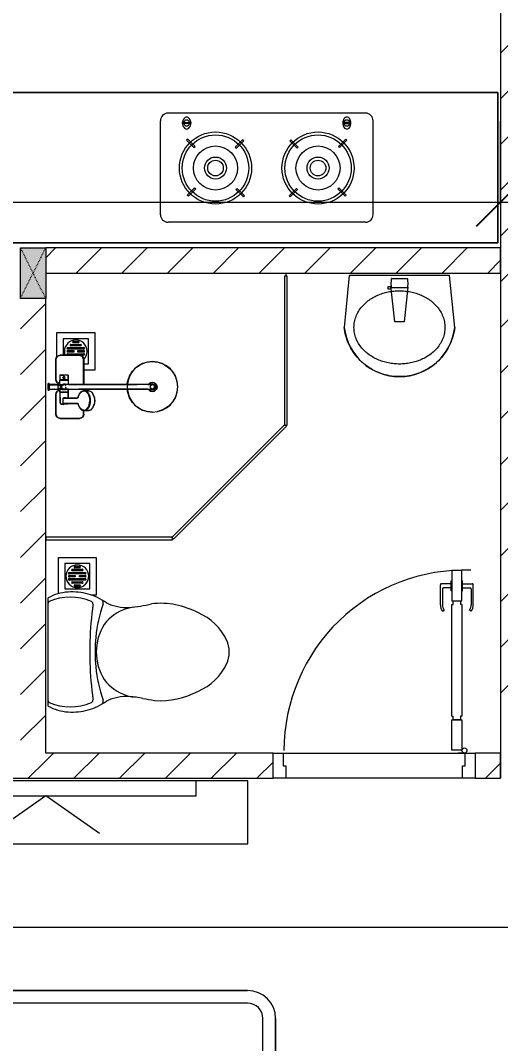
# Model space of a CAD drawing. Header units: millimetres. Extents: x 1591 to 239243, y -15958 to 82755.
# Drawn here: x 141951 to 143851, y 19287 to 23337 of the extents above; entities that cross this region are included whole.
import ezdxf

# ---------------------------------------------------------------- set-up
doc = ezdxf.new("R2010")
doc.units = ezdxf.units.MM
doc.linetypes.add('Dash_2_', pattern=[6, 3, -3])
for name, color, linetype, lineweight in [('0-1', 250, 'Continuous', 5), ('A-ANNO-DIMS', 211, 'Continuous', 9), ('A-ANNO-DIMS-160', 211, 'Continuous', 9), ('A-DETL-GENF-1', 9, 'Continuous', 9), ('A-DOOR-1', 254, 'Continuous', 9), ('A-DOOR-2', 9, 'Continuous', 9), ('A-FLOR-2', 9, 'Continuous', 9), ('A-GLAZ-CURT-1', 254, 'Continuous', 9), ('A-GLAZ-CURT-2', 9, 'Continuous', 9), ('A-WALL-1', 253, 'Continuous', 18), ('A-WALL-2', 9, 'Continuous', 9), ('A-WALL-3', 113, 'Continuous', 18), ('A-WALL-PATT-1', 10, 'Continuous', 9), ('A-WALL-PATT-2', 111, 'Continuous', 9), ('I-FURN', 30, 'Continuous', 9), ('I-FURN-1', 254, 'Continuous', 9), ('M-EQPM-1', 254, 'Continuous', 9), ('P-SANR-FIXT', 6, 'Continuous', 9), ('P-SANR-FIXT-1', 254, 'Continuous', 9), ('S-COLS', 52, 'Continuous', 9), ('S-COLS-4', 254, 'Continuous', 9), ('S-COLS-5', 253, 'Continuous', 18), ('S-COLS-HDLN-1', 9, 'Dash_2_', 9)]:
    doc.layers.add(name, color=color, linetype=linetype, lineweight=lineweight)
doc.styles.add('UTM Avo', font='UTM Avo.ttf', dxfattribs={"width": 0.9, "height": 400})
doc.dimstyles.new('1_Dim_chi_tiet_2_5', dxfattribs={"dimscale": 304.8, "dimtxt": 399.720379, "dimasz": 0.629921, "dimexe": 0.524934, "dimexo": 0.0625, "dimgap": 0.052493, "dimtad": 1, "dimdec": 0, "dimrnd": 5, "dimzin": 0, "dimdsep": 46, "dimtxsty": 'UTM Avo', "dimblk1": 'OBLIQUE', "dimblk2": 'OBLIQUE', "dimsah": 1, "dimcen": 0.09, "dimdle": 0.524934, "dimazin": 0, "dimtfac": 1, "dimtdec": 4, "dimtix": 1, "dimtmove": 0, "dimatfit": 3, "dimfxl": 1.049869, "dimfxlon": 1, "dimtvp": 1, "dimtolj": 1, "dimtzin": 0, "dimarcsym": 2})
doc.dimstyles.new('1_Dim_chi_tiet_2_5_1', dxfattribs={"dimscale": 304.8, "dimtxt": 399.720379, "dimasz": 0.629921, "dimexe": 0.524934, "dimexo": 0.0625, "dimgap": 0.052493, "dimtad": 1, "dimdec": 0, "dimrnd": 5, "dimzin": 0, "dimdsep": 46, "dimtxsty": 'UTM Avo', "dimblk1": 'OBLIQUE', "dimblk2": 'OBLIQUE', "dimsah": 1, "dimcen": 0.09, "dimdle": 0.524934, "dimazin": 0, "dimtfac": 1, "dimtdec": 4, "dimtix": 1, "dimtmove": 0, "dimatfit": 3, "dimfxl": 1.049869, "dimfxlon": 1, "dimtvp": 1, "dimtolj": 1, "dimtzin": 0, "dimarcsym": 2})
pattern_1 = [(45, (0, 0), (-90.50967, 90.50967), [])]
pattern_2 = [(45, (101998.83, 0), (-90.50967, 90.50967), [])]

# ---------------------------------------------------------------- blocks, each defined once
blk = doc.blocks.new('DOOR_CW_01 CANH MO-PANEL KINH - DIG_02-800x2200-CỬA NHÔM KÍNH-401063-TKCS_MB TẦNG 5')
at = {"layer": 'A-DETL-GENF-1'}
for p, q in [((-347, -182), (-347, -62)), ((-347, -62), (-307, -62)), ((-307, -62), (-307, -182)), ((-307, -182), (-347, -182)), ((-347, -196), (-341, -196)), ((-347, -638), (-347, -196)), ((-341, -196), (-341, -182)), ((-341, -182), (-313, -182)), ((-313, -182), (-313, -196)), ((-307, -196), (-313, -196)), ((-307, -196), (-307, -638)), ((-392, -637), (-392, -716.5)), ((-384, -699.5), (-384, -637)), ((-383.9, -611.2), (-377.3, -615.8)), ((-347, -638), (-341, -638)), ((-341, -652), (-341, -638)), ((-307, -638), (-313, -638)), ((-313, -638), (-313, -652)), ((-270.1, -611.2), (-276.7, -615.8)), ((-270, -699.5), (-270, -637)), ((-262, -637), (-262, -716.5)), ((-307, -652), (-347, -652)), ((-347, -652), (-347, -772)), ((-313, -652), (-341, -652)), ((-307, -772), (-307, -652)), ((-349, -720.5), (-388, -720.5)), ((-349, -703.5), (-380, -703.5)), ((-349, -692.2), (-349, -731.8)), ((-347, -692.2), (-349, -692.2)), ((-347, -692.2), (-347, -731.8)), ((-307, -692.2), (-307, -731.8)), ((-307, -692.2), (-305, -692.2)), ((-305, -692.2), (-305, -731.8)), ((-305, -703.5), (-274, -703.5)), ((-305, -720.5), (-266, -720.5)), ((-349, -731.8), (-347, -731.8)), ((-305, -731.8), (-307, -731.8)), ((-347, -772), (-307, -772))]:
    blk.add_line(p, q, dxfattribs=at)
blk.add_circle((-357, -60), 10, dxfattribs=at)
for centre, radius, start, end in [((-357, -60), 714, 268, 0), ((-347, -637), 45, 145, 180), ((-347, -637), 37, 145, 180), ((-307, -637), 37, 0, 35), ((-307, -637), 45, 360, 35), ((-388, -716.5), 4, 180, 270), ((-380, -699.5), 4, 180, 270), ((-274, -699.5), 4, 270, 0), ((-266, -716.5), 4, 270, 0)]:
    blk.add_arc(centre, radius, start, end, dxfattribs=at)
at = {"layer": 'A-DOOR-2'}
for p, q in [((-400, -50), (-400, 50)), ((-400, 50), (-350, 50)), ((-350, 50), (-350, 0)), ((350, 0), (350, 50)), ((350, 50), (400, 50)), ((400, 50), (400, -50)), ((-360, 0), (-360, -50)), ((-350, 0), (-360, 0)), ((360, 0), (350, 0)), ((360, -50), (360, 0)), ((-360, -50), (-400, -50)), ((-357, -50), (-332, -50)), ((400, -50), (360, -50))]:
    blk.add_line(p, q, dxfattribs=at)
blk = doc.blocks.new('TOILET - TOILET-400871-TKCS_MB TẦNG 5')
at = {"layer": 'P-SANR-FIXT-1'}
for p, q in [((-171.7, 330.3), (-178.6, 355.5)), ((171.7, 330.3), (178.6, 355.5)), ((214.2, 19), (-214.2, 19)), ((194, 19.9), (-194, 19.9))]:
    blk.add_line(p, q, dxfattribs=at)
for centre, radius, start, end in [((0, 624.4), 111.7, 64.7718, 115.2282), ((45.1, 528.6), 217.6, 115.2282, 156.7784), ((-45.1, 528.6), 217.6, 23.2216, 64.7718), ((137.1, 461.2), 329.8, 152.3122, 185.6513), ((-137.1, 461.2), 329.8, 356.3165, 27.6878), ((-719.2, 297.5), 544.3, 4.5441, 13.9464), ((-1948.3, 805.1), 2171.2, 349.1051, 350.319), ((719.2, 297.5), 544.3, 169.7121, 175.4559), ((-343.5, 327.4), 167.3, 332.62, 4.5441), ((-0.4, 384), 179.5, 197.4036, 232.5964), ((0.4, 384), 179.5, 307.4036, 342.5964), ((343.5, 327.4), 167.3, 175.4559, 207.38), ((-4, 115.7), 233.6, 144.7853, 164.7039), ((4, 115.7), 233.6, 15.2961, 35.2147), ((-195, 224.1), 13.8, 71.0073, 129.3276), ((0.6, 792.1), 586.9, 251.0073, 264.1678), ((0, 416), 206.1, 237.9268, 270), ((0, 786.7), 581.5, 264.1678, 275.8322), ((0, 416), 206.1, 270, 302.0732), ((-0.6, 792.1), 586.9, 275.8322, 288.9927), ((195, 224.1), 13.8, 50.6724, 108.9927), ((1.9, 114.1), 239.7, 164.7039, 183.5487), ((-9.8, 107.2), 207.3, 156.2862, 203.7138), ((-189.1, 185.5), 11.7, 82.4212, 154.5895), ((178.9, 2951.3), 2778.4, 262.4212, 262.7649), ((-14.3, 1400.4), 1215.6, 262.593, 269.6026), ((0, 3462.8), 3278, 269.6026, 270.3974), ((14.3, 1400.4), 1215.6, 270.3974, 277.407), ((-178.9, 2951.3), 2778.4, 277.2351, 277.5788), ((189.1, 185.5), 11.7, 25.4105, 97.5788), ((9.8, 107.2), 207.3, 336.2862, 23.7138), ((-1.9, 114.1), 239.7, 356.4513, 15.2961), ((-46.1, 111.1), 191.6, 183.5487, 208.7191), ((46.1, 111.1), 191.6, 331.2809, 356.4513), ((-193.7, 26.4), 6.48, 203.7138, 267.6832), ((193.7, 26.4), 6.48, 272.3168, 336.2862)]:
    blk.add_arc(centre, radius, start, end, dxfattribs=at)
blk = doc.blocks.new('bonruatreo - Chậu rửa-V43-TKCS_MB TẦNG 5')
at = {"layer": 'P-SANR-FIXT-1'}
for p, q in [((198.4, 0), (-198.4, 0)), ((165, 0), (-165, 0)), ((218.6, -205), (198.4, 0)), ((-198.4, 0), (-218.6, -205)), ((-33, -37.3), (-31.4, -12.2)), ((-30.2, -11), (30.2, -11)), ((31.4, -12.2), (33, -37.3)), ((-44.7, -42.8), (-35.6, -42.8)), ((-44.7, -54.2), (-44.7, -42.8)), ((-35.6, -54.2), (-44.7, -54.2)), ((-35.6, -42.8), (-35.6, -44.2)), ((-35.6, -44.2), (-33.1, -44.2)), ((-35.6, -44.2), (-35.6, -52.9)), ((-35.6, -52.9), (-35.6, -54.2)), ((-32.2, -52.9), (-35.6, -52.9)), ((-32.2, -52.9), (-33.1, -44.2)), ((32.7, -48.5), (-32.7, -48.5)), ((-18.5, -182.5), (-32.2, -52.9)), ((33, -45.4), (18.5, -182.5)), ((18.5, -182.5), (-18.5, -182.5))]:
    blk.add_line(p, q, dxfattribs=at)
at = {"layer": 'P-SANR-FIXT-1', "flags": 128}
blk.add_lwpolyline([(218.6, -205), (217.4, -213.7), (215.9, -222.4), (214, -231), (211.8, -239.5), (209.3, -247.9), (206.4, -256.2), (203.2, -264.4), (199.6, -272.5), (195.8, -280.4), (191.6, -288.1), (187.1, -295.7), (182.3, -303.1), (177.3, -310.3), (171.9, -317.3), (166.3, -324.1), (160.4, -330.6), (154.2, -336.9), (147.8, -342.9), (141.2, -348.7), (134.3, -354.2), (127.3, -359.4), (120, -364.4), (112.5, -369), (104.9, -373.4), (97.1, -377.4), (89.1, -381.2), (81, -384.6), (72.7, -387.6), (64.4, -390.4), (55.9, -392.8), (47.3, -394.8), (38.7, -396.6), (30, -397.9), (21.3, -399), (12.5, -399.6), (3.7, -400), (-5.1, -399.9), (-13.9, -399.6), (-22.6, -398.8), (-31.4, -397.8), (-40.1, -396.3), (-48.7, -394.5), (-57.2, -392.4), (-65.7, -390), (-74, -387.2), (-82.2, -384.1), (-90.3, -380.6), (-98.3, -376.8), (-106.1, -372.7), (-113.7, -368.3), (-121.1, -363.6), (-128.4, -358.7), (-135.4, -353.4), (-142.2, -347.8), (-148.8, -342), (-155.2, -335.9), (-161.3, -329.6), (-167.2, -323), (-172.8, -316.2), (-178.1, -309.2), (-183.1, -302), (-187.8, -294.6), (-192.2, -287), (-196.4, -279.2), (-200.2, -271.3), (-203.7, -263.2), (-206.8, -255), (-209.7, -246.6), (-212.2, -238.2), (-214.3, -229.7), (-216.1, -221.1), (-217.6, -212.4), (-218.6, -205)], dxfattribs=at)
at = {"layer": 'P-SANR-FIXT-1'}
for centre, radius, start, end in [((5.5, -41.4), 38.7, 173.966, 184.1457), ((-30.1, -12.3), 1.3, 91.2278, 176.4003), ((30.1, -12.3), 1.3, 3.5997, 88.7722), ((-5.5, -41.4), 38.7, 353.966, 6.034), ((0, -180), 220, 186.525, 353.475)]:
    blk.add_arc(centre, radius, start, end, dxfattribs=at)
for points in [[(-180, -205), (-180, -197.6), (-178.6, -182.7), (-172.4, -161.2), (-162.5, -141.1), (-149.4, -123), (-133.8, -107), (-116.1, -93.4), (-96.9, -82.1), (-76.5, -73.2), (-55.2, -66.5), (-33.3, -62.1), (-11.2, -59.9), (11.1, -59.9), (33.3, -62.1), (55.2, -66.5), (76.5, -73.2), (96.9, -82.1), (116.1, -93.4), (133.8, -107.1), (149.5, -123), (162.5, -141.2), (172.4, -161.2), (178.6, -182.7), (180, -197.6), (180, -205)], [(180, -205), (180, -212.4), (178.6, -227.3), (172.4, -248.8), (162.5, -268.8), (149.5, -287), (133.8, -302.9), (116.1, -316.6), (96.9, -327.9), (76.5, -336.8), (55.2, -343.5), (33.3, -347.9), (11.1, -350.1), (-11.2, -350.1), (-33.3, -347.9), (-55.2, -343.5), (-76.5, -336.8), (-96.9, -327.9), (-116.1, -316.6), (-133.8, -303), (-149.4, -287), (-162.5, -268.9), (-172.4, -248.8), (-178.6, -227.3), (-180, -212.4), (-180, -205)]]:
    blk.add_open_spline(points, degree=3, dxfattribs=at)
blk = doc.blocks.new('93925000_0001 - 93925000_top_dwg_93925000_T-348115-TKCS_MB TẦNG 5')
at = {"layer": 'P-SANR-FIXT'}
for p, q in [((-29.3, -30.4), (-108, -30.4)), ((29.3, -30.4), (108, -30.4)), ((-125, -47.4), (-125, -123.4)), ((-46.3, -78.4), (-46.3, -46.7)), ((-27.2, -47.1), (-26.1, -47.1)), ((-27.2, -77.9), (-26.1, -77.9)), ((-9, -412.5), (-9, -62.5)), ((9, -62.5), (9, -412.5)), ((21.5, -45.9), (60.6, -46.7)), ((43, -78.7), (21.5, -79.2)), ((43, -64.7), (43, -117.7)), ((65.8, -117.7), (65.8, -64.7)), ((125, -47.4), (125, -123.4)), ((42.7, -117.9), (42.7, -117.9)), ((43.2, -117.6), (43.2, -117.5)), ((65.6, -117.5), (65.6, -117.6)), ((66.1, -117.9), (66.1, -117.9)), ((-108, -140.4), (-9, -140.4)), ((9, -140.4), (16.1, -140.4)), ((15.4, -159.1), (15.8, -143.3)), ((108, -140.4), (92.7, -140.4)), ((93, -143.3), (93.4, -159.1))]:
    blk.add_line(p, q, dxfattribs=at)
at = {"layer": 'P-SANR-FIXT', "flags": 128}
for points in [[(-45.8, -46.1), (-27.2, -46.1), (-27.2, -78.9), (-45.8, -78.9)], [(-26.1, -46), (-26.1, -78.9), (-9, -79)], [(21.5, -47.4), (21.5, -79.1), (9, -79)]]:
    blk.add_lwpolyline(points, dxfattribs=at)
at = {"layer": 'P-SANR-FIXT'}
for centre, radius in [((-36.5, -62.5), 3.95), ((0, -412.5), 100)]:
    blk.add_circle(centre, radius, dxfattribs=at)
for centre, radius, start, end in [((-108, -47.4), 17, 90, 180), ((-29.3, -47.4), 17, 4.7626, 90), ((29.3, -47.4), 17, 90, 175.2374), ((108, -47.4), 17, 360, 90), ((-45.8, -46.6), 0.5, 90, 180), ((-45.8, -78.4), 0.5, 180, 270), ((0, -62.5), 12, 318.5904, 221.4096), ((0, -62.5), 9, 90, 180.0008), ((0, -62.5), 9, 360, 90), ((45.7, -61.8), 2.59, 155.1929, 175.7071), ((45.9, -61.8), 2.75, 130.8294, 155.1929), ((46.1, -62.1), 3.08, 110.5459, 130.8294), ((54.4, -334.8), 275.9, 88.2683, 91.7343), ((59.7, -57.1), 10.5, 38.6491, 85.492), ((-11.1, -67.1), 76.9, 1.7693, 4.1075), ((65.2, -72.4), 3.46, 323.2522, 79.3541), ((52.2, -161.1), 44.1, 113.3199, 117.0258), ((51.7, -159.9), 42.8, 109.7779, 113.2977), ((52.5, -162.2), 45.2, 106.1472, 109.7766), ((53.2, -164.5), 47.7, 103.9355, 106.1665), ((39.1, -108.2), 10.4, 284.3956, 285.5116), ((40.8, -114.2), 4.19, 285.5116, 289.9665), ((40.2, -112.5), 6, 289.9665, 292.7061), ((41.4, -115.3), 2.96, 292.7061, 296.5405), ((41.3, -115.1), 3.16, 296.9591, 300.8286), ((41.8, -115.8), 2.26, 300.8286, 305.287), ((42.1, -116.4), 1.64, 305.287, 309.9326), ((42.6, -116.9), 0.906, 309.9326, 315.24), ((66.5, -116.6), 1.39, 229.6335, 235.1234), ((66.3, -116.8), 1.08, 225.1702, 229.6335), ((67.3, -115.4), 2.79, 235.1234, 238.7439), ((67.2, -115.6), 2.6, 238.7439, 243.4573), ((67.8, -114.4), 3.89, 243.9189, 246.8313), ((68.1, -113.8), 4.52, 246.843, 250.4792), ((68.3, -113.2), 5.24, 250.478, 254.0406), ((68.5, -112.7), 5.75, 254.0357, 256.0561), ((55.4, -165.2), 48.4, 73.8659, 76.0481), ((56.2, -162.4), 45.5, 70.241, 73.86), ((57.4, -159.2), 42.1, 66.6693, 70.2637), ((56.5, -161.3), 44.3, 62.9815, 66.6728), ((-108, -123.4), 17, 180, 270), ((32.7, -159), 17.3, 181.3198, 222.2619), ((32.6, -143.6), 16.9, 172.414, 179.1297), ((33.7, -143.7), 17.9, 164.9525, 172.4168), ((35.2, -144.2), 19.5, 157.9614, 164.9563), ((37.1, -144.9), 21.6, 151.4775, 157.9654), ((39.3, -146.1), 24, 145.4892, 151.4815), ((41.5, -147.6), 26.8, 139.9517, 145.4927), ((43.6, -149.4), 29.5, 134.7867, 139.9744), ((46.2, -152), 33.2, 130.0223, 134.7808), ((47.7, -153.8), 35.5, 125.4414, 130.0144), ((49.9, -156.8), 39.2, 121.1773, 125.4365), ((50.6, -157.9), 40.5, 119.697, 121.1761), ((51, -158.7), 41.5, 117.0276, 119.7085), ((58, -158.4), 41.1, 60.2783, 62.9855), ((57.7, -158.9), 41.7, 58.8444, 60.2824), ((59.2, -156.4), 38.7, 54.5377, 58.8482), ((60.9, -154), 35.8, 50.0034, 54.5405), ((62.8, -151.7), 32.8, 45.1921, 50.0042), ((65, -149.6), 29.8, 40.0487, 45.1896), ((87.6, -128.4), 1.5, 180, 187.5386), ((87.6, -128.4), 1.5, 258.6057, 270), ((67.2, -147.7), 26.8, 34.5125, 40.0422), ((76, -159), 17.4, 317.3098, 358.6393), ((69.4, -146.2), 24.2, 28.5363, 34.4919), ((73.8, -143.9), 19.2, 21.6374, 28.9183), ((71.2, -145), 22.1, 15.4436, 21.6374), ((76.8, -143.4), 16.2, 7.1859, 15.4436), ((73.9, -143.8), 19.1, 1.2699, 7.1859), ((108, -123.4), 17, 270, 360), ((54.2, -123), 60.6, 259.1395, 270.1494), ((54.2, -119.5), 64.1, 270.1494, 280.3637), ((0, -412.5), 18, 120.2491, 59.7509), ((0, -412.5), 12.2, 137.7946, 42.2054), ((0, -412.5), 9, 180, 0)]:
    blk.add_arc(centre, radius, start, end, dxfattribs=at)
for points, degree in [([(-12.9, 0), (-12.9, -1.5), (-12.9, -3)], 2), ([(12.9, 0), (0, 0), (-12.8, 0)], 2), ([(12.8, 0), (12.9, 0), (12.9, 0)], 2), ([(12.9, 0), (12.9, -1.5), (12.9, -3)], 2), ([(-12.9, -3), (0, -3), (12.8, -3)], 2), ([(-12.8, -3), (-12.9, -3), (-12.9, -3)], 2), ([(-8.5, -3.8), (-8.5, -20.9), (-8.5, -38)], 2), ([(-8.5, -38), (0, -38), (8.5, -38)], 2), ([(-5, -38), (-5, -44.8), (-5, -51.6)], 2), ([(5, -38), (5, -44.8), (5, -51.6)], 2), ([(8.5, -3.8), (8.5, -20.9), (8.5, -38)], 2), ([(-5, -46), (-15.5, -46), (-26.1, -46)], 2), ([(5, -46), (13.3, -46), (21.5, -46)], 2), ([(43.2, -61.6), (43.1, -62.2), (43.3, -62.8), (43, -63.5), (43, -64.1), (43, -64.7)], 5), ([(46.1, -59), (45.8, -59), (45.6, -59), (45.4, -59.1), (45.2, -59.1), (45, -59.2)], 5), ([(65.6, -61.6), (65.6, -60.8), (65.5, -60), (64.3, -59), (63.5, -59), (62.7, -59)], 5), ([(42.8, -182.5), (33, -180.6), (24.7, -176.4), (19.9, -170.7)], 3), ([(88.8, -170.8), (83.9, -176.5), (75.6, -180.7), (65.8, -182.5)], 3)]:
    blk.add_open_spline(points, degree=degree, dxfattribs=at)
for points, weights in [([(-9.3, -3), (-8.5, -3), (-8.5, -3.8)], [1, 0.707106775639, 1]), ([(9.3, -3), (8.5, -3), (8.5, -3.8)], [1, 0.707106765177, 1]), ([(21.5, -45.9), (21.5, -45.7), (21.5, -47.4)], [0.874147445041, 0.908470869121, 1]), ([(67.9, -74.4), (66.9, -75.7), (65.8, -76.4)], [1, 0.991614392871, 1]), ([(54.4, -167.3), (15.8, -167.3), (15.8, -143.6)], [1, 0.707106781187, 1]), ([(93, -143.6), (93, -167.3), (54.4, -167.3)], [1, 0.707106781187, 1])]:
    blk.add_rational_spline(points, weights, degree=2, dxfattribs=at)
blk.add_open_spline([(68, -50.6), (68.4, -51.1), (68.6, -51.7), (68.7, -53.5), (68.2, -54.7), (66.1, -57), (64.6, -58.1), (62.7, -59)], degree=3, knots=[0.3623591, 0.3623591, 0.3623591, 0.3623591, 0.4991435, 0.4991435, 0.7494159, 0.7494159, 0.9564651, 0.9564651, 0.9564651, 0.9564651], dxfattribs=at)
blk = doc.blocks.new('93925000_0001 - 93925000_top_dwg-348114-TKCS_MB TẦNG 5')
blk.add_blockref('93925000_0001 - 93925000_top_dwg_93925000_T-348115-TKCS_MB TẦNG 5', (0, 0))
blk = doc.blocks.new('93925000_0001 - 93925000_3D_low_dwg-348120-TKCS_MB TẦNG 5')
at = {"layer": 'P-SANR-FIXT'}
for p, q in [((-13, 0.4), (-12.1, 0.4)), ((-13, 0.4), (-11.6, 0.4)), ((-13, 0.4), (-12.1, 0.4)), ((-13, 0.4), (-11.6, 0.4)), ((-13, -2.4), (-13, 0.4)), ((-13, -2.4), (-13, 0.4)), ((-12.1, 0.4), (-9.1, 0.4)), ((-12.1, 0.4), (-9.1, 0.4)), ((-8, 0.4), (-11.6, 0.4)), ((-8, 0.4), (-11.6, 0.4)), ((-9.1, 0.4), (-5, 0.4)), ((-5, 0.4), (-8, 0.4)), ((-5, 0.4), (0, 0.4)), ((0, 0.4), (5.1, 0.4)), ((5.1, 0.4), (9, 0.4)), ((8.2, 0.4), (5.1, 0.4)), ((11.6, 0.4), (8.2, 0.4)), ((11.6, 0.4), (8.2, 0.4)), ((9, 0.4), (12, 0.4)), ((9, 0.4), (12, 0.4)), ((13, 0.4), (11.6, 0.4)), ((13, 0.4), (11.6, 0.4)), ((12, 0.4), (13, 0.4)), ((12, 0.4), (13, 0.4)), ((13, -2.4), (13, 0.4)), ((13, -2.4), (13, 0.4)), ((-125, -47), (-120, -35)), ((-120, -35), (-125, -47)), ((-120, -35), (-108, -30)), ((-108, -30), (-120, -35)), ((-108, -30), (-29.2, -30)), ((-29.2, -30), (-108, -30)), ((-29.2, -30), (-17.2, -35)), ((-17.2, -35), (-29.2, -30)), ((-17.2, -35), (-12.8, -45.6)), ((-12.8, -45.6), (-17.2, -35)), ((-12.1, -2.4), (-13, -2.4)), ((-13, -2.4), (-11.6, -2.4)), ((-12.1, -2.4), (-13, -2.4)), ((-13, -2.4), (-11.6, -2.4)), ((-9.1, -2.4), (-12.1, -2.4)), ((-9.1, -2.4), (-12.1, -2.4)), ((-11.6, -2.4), (-8.5, -2.4)), ((-11.6, -2.4), (-8.9, -2.4)), ((-11.1, -20.1), (-8.9, -14.6)), ((-8.9, -25.2), (-11.1, -20.1)), ((-5, -2.4), (-9.1, -2.4)), ((-8.9, -45.6), (-8.9, -2.4)), ((-6.1, -2.4), (-8.5, -2.4)), ((-8.5, -53.6), (-8.5, -2.4)), ((0, -2.4), (-5, -2.4)), ((5.1, -2.4), (0, -2.4)), ((5.1, -2.4), (9, -2.4)), ((6.1, -2.4), (8.5, -2.4)), ((11.6, -2.4), (8.5, -2.4)), ((8.5, -2.4), (8.5, -53.6)), ((8.9, -2.4), (8.9, -45.6)), ((11.6, -2.4), (8.9, -2.4)), ((11.1, -20.1), (8.9, -15)), ((8.9, -25.6), (11.1, -20.1)), ((9, -2.4), (12, -2.4)), ((9, -2.4), (12, -2.4)), ((13, -2.4), (11.6, -2.4)), ((13, -2.4), (11.6, -2.4)), ((12, -2.4), (13, -2.4)), ((12, -2.4), (13, -2.4)), ((17.2, -35), (12.8, -45.6)), ((12.8, -45.6), (17.2, -35)), ((17.2, -35), (29.2, -30)), ((17.2, -35), (29.2, -30)), ((29.2, -30), (108, -30)), ((108, -30), (29.2, -30)), ((108, -30), (120, -35)), ((120, -35), (108, -30)), ((120, -35), (125, -47)), ((125, -47), (120, -35)), ((-125, -123), (-125, -47)), ((-125, -47), (-125, -123)), ((-46.3, -45.7), (-27.2, -45.6)), ((-46.3, -46.9), (-46.3, -45.7)), ((-46.3, -45.7), (-46.3, -46.9)), ((-46.3, -50.5), (-46.3, -46.9)), ((-46.3, -50.5), (-46.3, -56.1)), ((-46.3, -56.1), (-46.3, -62.1)), ((-46.3, -68.1), (-46.3, -62.1)), ((-46.3, -73.7), (-46.3, -68.1)), ((-46.3, -77.3), (-46.3, -73.7)), ((-46.3, -78.5), (-46.3, -77.3)), ((-46.3, -78.5), (-46.3, -77.3)), ((-46.3, -78.5), (-27.2, -78.6)), ((-40.5, -62.1), (-39.4, -59.4)), ((-40.5, -62.1), (-39.3, -64.9)), ((-36.6, -58.1), (-39.4, -59.4)), ((-36.5, -66.1), (-39.3, -64.9)), ((-36.6, -58.1), (-33.6, -59.3)), ((-33.6, -64.8), (-36.5, -66.1)), ((-33.6, -59.3), (-32.5, -62.1)), ((-33.6, -64.8), (-32.5, -62.1)), ((-27.2, -46.8), (-27.2, -45.6)), ((-27.2, -46.8), (-27.2, -50.4)), ((-27.2, -56), (-27.2, -50.4)), ((-27.2, -62.1), (-27.2, -56)), ((-27.2, -68.2), (-27.2, -62.1)), ((-27.2, -73.8), (-27.2, -68.2)), ((-27.2, -77.4), (-27.2, -73.8)), ((-27.2, -78.6), (-27.2, -77.4)), ((-26.1, -46.8), (-26.1, -45.6)), ((-8.5, -45.6), (-26.1, -45.6)), ((-26.1, -46.8), (-26.1, -50.4)), ((-26.1, -56), (-26.1, -50.4)), ((-26.1, -62.1), (-26.1, -56)), ((-26.1, -68.2), (-26.1, -62.1)), ((-26.1, -73.8), (-26.1, -68.2)), ((-26.1, -77.4), (-26.1, -73.8)), ((-26.1, -78.6), (-26.1, -77.4)), ((-26.1, -78.6), (-9, -78.6)), ((-11.1, -57.5), (-12, -62.1)), ((-11.2, -57.7), (-12, -62.1)), ((-12, -62.1), (-11.2, -66.5)), ((-12, -62.1), (-11.2, -66.5)), ((-8.5, -53.6), (-11.2, -57.7)), ((-8.5, -53.6), (-11.2, -57.7)), ((-11.1, -57.5), (-11.2, -57.7)), ((-11.1, -66.7), (-11.2, -66.5)), ((-11.2, -66.5), (-9, -69.8)), ((-11.1, -66.7), (-9, -69.9)), ((-5.4, -54.9), (-9, -62.1)), ((-9, -62.1), (-9, -66.3)), ((-9, -79.5), (-9, -66.3)), ((-9, -79.5), (-9, -94.5)), ((-4.4, -50.9), (-8.5, -53.6)), ((-4.4, -50.9), (-8.5, -53.6)), ((-6.3, -67.4), (-5.4, -69.3)), ((0, -53.1), (-5.4, -54.9)), ((-4.6, -51), (-4.4, -50.9)), ((0, -50.1), (-4.4, -50.9)), ((4.4, -50.9), (0, -50.1)), ((6.4, -68.5), (0, -71.1)), ((4.4, -50.9), (4.6, -51)), ((4.4, -50.9), (8.5, -53.6)), ((4.4, -50.9), (8.5, -53.6)), ((9, -62.1), (6.4, -55.7)), ((9, -62.1), (7.9, -59.4)), ((21.5, -45.6), (8.5, -45.6)), ((11.1, -57.5), (8.5, -53.6)), ((11.2, -57.7), (8.5, -53.6)), ((11.2, -57.7), (8.5, -53.6)), ((9, -62.1), (9, -66.5)), ((9, -79.6), (9, -66.5)), ((9, -69.8), (11.2, -66.5)), ((9, -69.8), (11.2, -66.5)), ((9, -69.8), (10.6, -67.4)), ((9, -78.6), (21.5, -78.6)), ((9, -79.6), (9, -94.6)), ((11.1, -57.5), (11.2, -57.7)), ((11.1, -66.7), (12, -62.1)), ((11.1, -66.7), (11.2, -66.5)), ((12, -62.1), (11.2, -57.7)), ((12, -62.1), (11.2, -57.7)), ((11.2, -66.5), (12, -62.1)), ((21.5, -45.6), (60.6, -46.1)), ((21.5, -46.8), (21.5, -45.6)), ((21.5, -46.8), (21.5, -50.4)), ((21.5, -56), (21.5, -50.4)), ((21.5, -62.1), (21.5, -56)), ((21.5, -68.2), (21.5, -62.1)), ((21.5, -73.8), (21.5, -68.2)), ((21.5, -77.4), (21.5, -73.8)), ((21.5, -78.6), (21.5, -77.4)), ((21.5, -78.6), (44.3, -78.3)), ((43.3, -68.3), (43.8, -62.2)), ((43.3, -68.3), (44.3, -66.3)), ((44.3, -70.3), (43.3, -68.3)), ((44.3, -58.6), (44.2, -112.9)), ((65.4, -58.6), (44.3, -58.6)), ((52.7, -58.6), (54.8, -57.9)), ((54.8, -57.9), (56.9, -58.6)), ((60.6, -46.1), (66.7, -50.3)), ((65.4, -58.6), (65.4, -112.9)), ((66.3, -68.3), (65.4, -66.3)), ((65.4, -70.2), (66.3, -68.3)), ((66.3, -68.3), (65.5, -58.6)), ((66.7, -50.3), (69.5, -62.1)), ((66.7, -73.9), (69.5, -62.1)), ((125, -47), (125, -123)), ((125, -123), (125, -47)), ((-9, -94.5), (-9, -122.1)), ((9, -94.6), (9, -122.1)), ((42.7, -116.4), (27.2, -123.6)), ((44.2, -112.9), (42.7, -116.4)), ((65.4, -112.9), (67, -116.4)), ((67, -116.4), (82.2, -123.4)), ((-120, -135), (-125, -123)), ((-125, -123), (-120, -135)), ((-108, -140), (-120, -135)), ((-120, -135), (-108, -140)), ((-8.8, -140), (-108, -140)), ((-108, -140), (-8.8, -140)), ((-9, -122.1), (-9, -352.1)), ((16.1, -140), (8.8, -140)), ((8.8, -140), (16.1, -140)), ((9, -352.1), (9, -122.1)), ((16, -140.4), (19, -131.1)), ((16, -140.4), (16, -160.1)), ((19.3, -150.1), (16, -140.4)), ((16, -160.1), (18.8, -169)), ((19.3, -169.7), (16, -160.1)), ((27.2, -123.6), (19, -131.1)), ((27.5, -157.3), (19.3, -150.1)), ((27.5, -157.3), (39.8, -162.4)), ((70.6, -162.2), (82.5, -157.2)), ((82.2, -123.4), (90.4, -130.7)), ((90.7, -149.6), (82.5, -157.2)), ((90.4, -130.7), (93.7, -140.4)), ((90.7, -149.6), (93.7, -140.4)), ((93.7, -160.1), (90.7, -169.3)), ((108, -140), (93.6, -140)), ((93.6, -140), (108, -140)), ((93.7, -140.4), (93.7, -160.1)), ((108, -140), (120, -135)), ((108, -140), (120, -135)), ((125, -123), (120, -135)), ((120, -135), (125, -123)), ((25.5, -175.3), (19.3, -169.7)), ((39.8, -182), (27.5, -177)), ((39.6, -182), (54.8, -183.9)), ((39.8, -162.4), (54.8, -164.2)), ((39.8, -182), (54.8, -183.9)), ((70.6, -162.2), (54.8, -164.2)), ((54.8, -183.9), (70.6, -181.9)), ((54.8, -183.9), (69.3, -182.2)), ((82.5, -176.8), (70.6, -181.9)), ((82.2, -177), (79.6, -178.1)), ((90.7, -169.3), (82.5, -176.8)), ((90.6, -169.4), (88.2, -171.6)), ((-42.5, -321.4), (-61.8, -333.3)), ((-21.4, -314.2), (-42.5, -321.4)), ((-9, -312.8), (-21.4, -314.2)), ((22.5, -314.4), (9, -312.9)), ((43, -321.6), (22.5, -314.4)), ((61.9, -333.3), (43, -321.6)), ((-77.7, -348.9), (-89.8, -367.9)), ((-61.8, -333.3), (-77.7, -348.9)), ((-9, -374.4), (-9, -352.1)), ((9, -374.3), (9, -352.1)), ((78.8, -350.3), (61.9, -333.3)), ((90.5, -369.3), (78.8, -350.3)), ((-97.3, -388.9), (-100, -411.9)), ((-89.8, -367.9), (-97.3, -388.9)), ((-16.7, -404), (-18.5, -411.9)), ((-11.8, -397.7), (-16.7, -404)), ((-12, -411.9), (-9, -404.4)), ((-9, -396.3), (-11.8, -397.7)), ((-9, -394.7), (-9, -374.4)), ((-9, -394.7), (-9, -407.6)), ((-5.4, -404.7), (-9, -411.9)), ((-5.4, -404.7), (-6.3, -405.5)), ((-5.4, -404.7), (0, -402.9)), ((5.4, -404.7), (0, -402.9)), ((9, -411.9), (5.4, -404.7)), ((5.4, -404.7), (6.2, -405.4)), ((9, -394.5), (9, -374.3)), ((9, -394.5), (9, -407.4)), ((11.7, -397.6), (9, -396.3)), ((12, -411.9), (9, -404.9)), ((11.7, -397.6), (16.7, -403.7)), ((11.7, -397.6), (16.7, -403.7)), ((16.7, -403.7), (18.5, -411.9)), ((16.7, -403.7), (18.5, -411.9)), ((97.6, -390.1), (90.5, -369.3)), ((100, -411.9), (97.6, -390.1)), ((-100, -411.9), (-97.6, -433.8)), ((-97.6, -433.8), (-90.5, -454.4)), ((-18.5, -411.9), (-18.5, -411.9)), ((-18.5, -411.9), (-16.5, -420.1)), ((-16.5, -420.1), (-11.3, -426.5)), ((-8.3, -420.6), (-12, -411.9)), ((-11.3, -426.5), (-3.9, -430)), ((-9, -407.6), (-9, -411.9)), ((-9, -411.9), (-9, -411.9)), ((0, -423.9), (-8.3, -420.6)), ((-5.4, -419.1), (-6.2, -418.4)), ((0, -420.9), (-5.4, -419.1)), ((0, -420.9), (-5.4, -419.1)), ((-3.9, -430), (4.1, -429.9)), ((5.4, -419.1), (0, -420.9)), ((5.4, -419.1), (0, -420.9)), ((8.7, -420.2), (0, -423.9)), ((4.1, -429.9), (11.7, -426.2)), ((5.4, -419.1), (9, -411.6)), ((5.4, -419.1), (9, -411.9)), ((6.2, -418.4), (5.4, -419.1)), ((8.7, -420.2), (12, -411.9)), ((9, -411.9), (9, -407.4)), ((9, -411.6), (9, -411.9)), ((16.5, -420.1), (11.7, -426.2)), ((18.5, -411.9), (16.5, -420.1)), ((18.5, -411.9), (18.5, -411.9)), ((89.8, -455.8), (97.5, -433.9)), ((100, -411.9), (97.5, -433.9)), ((-90.5, -454.4), (-78.4, -473.9)), ((-78.4, -473.9), (-62.2, -490.2)), ((61.9, -490.4), (78, -474.5)), ((78, -474.5), (89.8, -455.8)), ((-62.2, -490.2), (-43.5, -501.9)), ((-43.5, -501.9), (-22.2, -509.4)), ((-22.2, -509.4), (-0.1, -511.9)), ((-0.1, -511.9), (22.1, -509.4)), ((22.1, -509.4), (42.9, -502.2)), ((42.9, -502.2), (61.9, -490.4))]:
    blk.add_line(p, q, dxfattribs=at)
blk = doc.blocks.new('93925000_0001 - FMM 93925000-V69-TKCS_MB TẦNG 5')
at = {"extrusion": (0, 0, -1), "zscale": -1, "rotation": 180}
for name in ['93925000_0001 - 93925000_top_dwg-348114-TKCS_MB TẦNG 5', '93925000_0001 - 93925000_3D_low_dwg-348120-TKCS_MB TẦNG 5']:
    blk.add_blockref(name, (0, 0), dxfattribs=at)
blk = doc.blocks.new('THU NUOC - THU NUOC-V91-TKCS_MB TẦNG 5')
at = {"layer": 'M-EQPM-1'}
for p, q in [((-66.3, -70.6), (-66.3, 79.4)), ((-66.3, 79.4), (-22.3, 79.4)), ((-22.3, 54.4), (-41.3, 54.4)), ((-41.3, 54.4), (-41.3, -45.6)), ((-23.3, 19.6), (40.9, 19.6)), ((40.9, 13.6), (-23.3, 13.6)), ((-23.3, 7.2), (0.7, 7.2)), ((0.7, 1.2), (-23.3, 1.2)), ((0.7, 7.2), (0.7, 1.2)), ((16.7, 1.2), (16.7, 7.2)), ((16.7, 7.2), (40.9, 7.2)), ((40.9, 1.2), (16.7, 1.2)), ((58.7, -45.6), (58.7, 19.9)), ((83.7, 27.4), (83.7, -70.6)), ((-23.3, -4.8), (40.9, -4.8)), ((40.9, -10.8), (-23.3, -10.8)), ((-11, -17.3), (28.5, -17.3)), ((28.5, -23.3), (-11, -23.3)), ((-1.1, -29.6), (18.5, -29.6)), ((18.5, -35.6), (-1.1, -35.6)), ((83.7, -70.6), (-66.3, -70.6)), ((-41.3, -45.6), (58.7, -45.6))]:
    blk.add_line(p, q, dxfattribs=at)
for centre, radius, start, end in [((8.7, 4.4), 45, 135, 180), ((8.7, 4.4), 45, 135, 180), ((8.7, 4.4), 45, 180, 0), ((8.7, 4.4), 45, 180, 360), ((-23.3, 16.6), 3, 90, 270), ((-23.3, 4.2), 3, 90, 270), ((40.9, 16.6), 3, 270, 90), ((40.9, 4.2), 3, 270, 90), ((8.7, 4.4), 45, 0, 20.2407), ((8.7, 4.4), 45, 360, 20.2407), ((-23.3, -7.8), 3, 90, 270), ((-11, -20.3), 3, 90, 270), ((-1.1, -32.6), 3, 90, 270), ((18.5, -32.6), 3, 270, 90), ((28.5, -20.3), 3, 270, 90), ((40.9, -7.8), 3, 270, 90)]:
    blk.add_arc(centre, radius, start, end, dxfattribs=at)
blk = doc.blocks.new('THU NUOC - THU NUOC-V92-TKCS_MB TẦNG 5')
at = {"layer": 'M-EQPM-1'}
for p, q in [((-66.3, -70.6), (-66.3, 79.4)), ((-66.3, 79.4), (-46.6, 79.4)), ((58.7, 54.4), (-41.3, 54.4)), ((-41.3, 54.4), (-41.3, -45.6)), ((-1.1, 44.5), (18.5, 44.5)), ((58.7, -45.6), (58.7, 54.4)), ((83.7, 73.4), (83.7, -70.6)), ((-23.3, 19.6), (40.9, 19.6)), ((40.9, 13.6), (-23.3, 13.6)), ((-23.3, 7.2), (0.7, 7.2)), ((0.7, 1.2), (-23.3, 1.2)), ((-11, 32.1), (28.5, 32.1)), ((28.5, 26.1), (-11, 26.1)), ((18.5, 38.5), (-1.1, 38.5)), ((0.7, 7.2), (0.7, 1.2)), ((16.7, 1.2), (16.7, 7.2)), ((16.7, 7.2), (40.9, 7.2)), ((40.9, 1.2), (16.7, 1.2)), ((-23.3, -4.8), (40.9, -4.8)), ((40.9, -10.8), (-23.3, -10.8)), ((-11, -17.3), (28.5, -17.3)), ((28.5, -23.3), (-11, -23.3)), ((-1.1, -29.6), (18.5, -29.6)), ((18.5, -35.6), (-1.1, -35.6)), ((83.7, -70.6), (-66.3, -70.6)), ((-41.3, -45.6), (58.7, -45.6))]:
    blk.add_line(p, q, dxfattribs=at)
for centre, radius, start, end in [((8.7, 4.4), 45, 0, 180), ((8.7, 4.4), 45, 360, 180), ((-1.1, 41.5), 3, 90, 270), ((18.5, 41.5), 3, 270, 90), ((8.7, 4.4), 45, 180, 0), ((8.7, 4.4), 45, 180, 360), ((-23.3, 16.6), 3, 90, 270), ((-23.3, 4.2), 3, 90, 270), ((-11, 29.1), 3, 90, 270), ((28.5, 29.1), 3, 270, 90), ((40.9, 16.6), 3, 270, 90), ((40.9, 4.2), 3, 270, 90), ((-23.3, -7.8), 3, 90, 270), ((-11, -20.3), 3, 90, 270), ((-1.1, -32.6), 3, 90, 270), ((18.5, -32.6), 3, 270, 90), ((28.5, -20.3), 3, 270, 90), ((40.9, -7.8), 3, 270, 90)]:
    blk.add_arc(centre, radius, start, end, dxfattribs=at)
blk = doc.blocks.new('G1_SOF - BO TRU - 100x200-746114-TKCS_MB TẦNG 5')
at = {"layer": 'S-COLS'}
blk.add_hatch(color=256, dxfattribs=at).paths.add_polyline_path([(50, -100), (50, 100), (-50, 100), (-50, -100)])
at = {"layer": 'S-COLS-5'}
for p, q in [((-50, 100), (50, 100)), ((-50, -100), (-50, 100)), ((50, 100), (50, -100)), ((50, -100), (-50, -100))]:
    blk.add_line(p, q, dxfattribs=at)
at = {"layer": 'S-COLS-HDLN-1'}
for p, q in [((50, -100), (-50, 100)), ((-50, -100), (50, 100))]:
    blk.add_line(p, q, dxfattribs=at)
blk = doc.blocks.new('System Panel - Glazed-901212-TKCS_MB TẦNG 5')
at = {"layer": 'A-GLAZ-CURT-2'}
for p, q in [((251.1, 5), (-251.1, 5)), ((-251.1, 5), (-251.1, -5)), ((251.1, -5), (251.1, 5)), ((-251.1, -5), (251.1, -5))]:
    blk.add_line(p, q, dxfattribs=at)
blk = doc.blocks.new('System Panel - Glazed-901210-TKCS_MB TẦNG 5')
at = {"layer": 'A-GLAZ-CURT-2'}
for p, q in [((295.3, 5), (-295.3, 5)), ((-295.3, 5), (-295.3, -5)), ((295.3, -5), (295.3, 5)), ((-295.3, -5), (295.3, -5))]:
    blk.add_line(p, q, dxfattribs=at)
blk = doc.blocks.new('System Panel - Glazed-901211-TKCS_MB TẦNG 5')
at = {"layer": 'A-GLAZ-CURT-2'}
for p, q in [((316.6, 5), (-316.6, 5)), ((-316.6, 5), (-316.6, -5)), ((316.6, -5), (316.6, 5)), ((-316.6, -5), (316.6, -5))]:
    blk.add_line(p, q, dxfattribs=at)
blk = doc.blocks.new('GIUONG NGU-2TAB-1600x2000 - GIUONG NGU-2TAB-1600x2000-901192-TKCS_MB TẦNG 5')
at = {"layer": 'I-FURN-1'}
for p, q in [((569.6, 2050), (1997.1, 2050)), ((1997.1, 2050), (569.6, 2050)), ((1997.1, 2000), (569.6, 2000)), ((2058.2, 100), (2058.2, 1938.9)), ((2108.2, 1938.9), (2108.2, 50)), ((2108.2, 50), (2108.2, 1938.9))]:
    blk.add_line(p, q, dxfattribs=at)
for radius, start in [(111.1, 0), (111.1, 360), (61.1, 360)]:
    blk.add_arc((1997.1, 1938.9), radius, start, 90, dxfattribs=at)
blk = doc.blocks.new('RES_BAN AN - RES_BAN AN-901223-TKCS_MB TẦNG 5')
at = {"layer": 'I-FURN-1'}
for p, q in [((1600, 0), (0, 0)), ((0, 0), (0, -250)), ((1600, -250), (1600, 0)), ((0, -250), (1600, -250))]:
    blk.add_line(p, q, dxfattribs=at)
blk = doc.blocks.new('KE TIVI-2 - KE TIVI-2-885819-TKCS_MB TẦNG 5')
at = {"layer": 'I-FURN-1'}
for p, q in [((-595.6, 0), (-595.6, -60)), ((595.6, 0), (-595.6, 0)), ((595.6, -60), (595.6, 0)), ((-595.6, -60), (595.6, -60)), ((0, -60), (-245.7, -232.1)), ((213, -209.1), (0, -60))]:
    blk.add_line(p, q, dxfattribs=at)
blk = doc.blocks.new('HE BEP A1 - HE BEP A 2-901225-TKCS_MB TẦNG 5')
at = {"layer": 'I-FURN'}
for p, q in [((3700, 0), (662.4, 0)), ((3700, -594.4), (3700, 0)), ((3700, -594.4), (3700, 0)), ((2364, -483.2), (2364, -111.2)), ((3175.6, -81.2), (2394, -81.2)), ((2451.6, -118.3), (2484.1, -118.3)), ((2451.6, -122.3), (2451.6, -118.3)), ((2484.1, -118.3), (2484.1, -122.3)), ((3085.5, -118.3), (3085.5, -122.3)), ((3118, -118.3), (3085.5, -118.3)), ((3118, -122.3), (3118, -118.3)), ((3205.6, -483.2), (3205.6, -111.2)), ((2484.1, -122.3), (2451.6, -122.3)), ((3085.5, -122.3), (3118, -122.3)), ((2471.8, -183.9), (2467.4, -188.3)), ((2467.4, -188.3), (2496.5, -217.4)), ((2500.9, -213), (2471.8, -183.9)), ((2689.3, -186.7), (2660.2, -215.8)), ((2664.6, -220.2), (2693.7, -191.1)), ((2693.7, -191.1), (2689.3, -186.7)), ((2875.9, -191.1), (2880.3, -186.7)), ((2905, -220.2), (2875.9, -191.1)), ((2880.3, -186.7), (2909.4, -215.8)), ((3068.7, -213), (3097.9, -183.9)), ((3102.3, -188.3), (3073.1, -217.4)), ((3097.9, -183.9), (3102.3, -188.3)), ((2496.5, -217.4), (2500.9, -213)), ((2660.2, -215.8), (2664.6, -220.2)), ((2909.4, -215.8), (2905, -220.2)), ((3073.1, -217.4), (3068.7, -213)), ((2470.1, -405.9), (2499.2, -376.7)), ((2503.6, -381.1), (2474.5, -410.3)), ((2499.2, -376.7), (2503.6, -381.1)), ((2663, -383.9), (2667.3, -379.5)), ((2692.1, -413), (2663, -383.9)), ((2667.3, -379.5), (2696.5, -408.6)), ((2902.3, -379.5), (2873.2, -408.6)), ((2877.5, -413), (2906.7, -383.9)), ((2906.7, -383.9), (2902.3, -379.5)), ((3070.4, -376.7), (3066, -381.1)), ((3066, -381.1), (3095.1, -410.3)), ((3099.5, -405.9), (3070.4, -376.7)), ((2474.5, -410.3), (2470.1, -405.9)), ((2696.5, -408.6), (2692.1, -413)), ((2873.2, -408.6), (2877.5, -413)), ((3095.1, -410.3), (3099.5, -405.9)), ((3175.6, -513.2), (2394, -513.2)), ((662.4, -594.4), (3700, -594.4))]:
    blk.add_line(p, q, dxfattribs=at)
for centre, radius in [((2581.9, -298.5), 142.6), ((2987.7, -298.5), 142.6), ((2581.9, -298.5), 131.3), ((2987.7, -298.5), 131.3), ((2581.9, -298.5), 87.2), ((2987.7, -298.5), 87.2), ((2581.9, -298.5), 43.6), ((2581.9, -298.5), 30.9), ((2987.7, -298.5), 43.6), ((2987.7, -298.5), 30.9)]:
    blk.add_circle(centre, radius, dxfattribs=at)
for centre, radius, start, end in [((2394, -111.2), 30, 90, 180), ((2485.1, -120.7), 33.5, 163.9419, 180), ((2485.1, -120.7), 33.5, 180, 196.0581), ((2476.6, -118.2), 24.7, 145.204, 163.9419), ((2467.8, -120.3), 11.6, 9.7177, 170.2823), ((2471.3, -114.5), 18.1, 120.7976, 145.204), ((2467.9, -108.8), 11.5, 90, 120.7976), ((2467.9, -108.8), 11.5, 59.2024, 90), ((2464.5, -114.5), 18.1, 34.796, 59.2024), ((2459.1, -118.2), 24.7, 16.0581, 34.796), ((2450.6, -120.7), 33.5, 0, 16.0581), ((2450.6, -120.7), 33.5, 343.9419, 0), ((3119, -120.7), 33.5, 163.9419, 180), ((3119, -120.7), 33.5, 180, 196.0581), ((3110.5, -118.2), 24.7, 145.204, 163.9419), ((3105.2, -114.5), 18.1, 120.7976, 145.204), ((3101.8, -120.3), 11.6, 9.7177, 170.2823), ((3101.8, -108.8), 11.5, 90, 120.7976), ((3101.8, -108.8), 11.5, 59.2024, 90), ((3098.4, -114.5), 18.1, 34.796, 59.2024), ((3093, -118.2), 24.7, 16.0581, 34.796), ((3084.5, -120.7), 33.5, 0, 16.0581), ((3084.5, -120.7), 33.5, 343.9419, 0), ((3175.6, -111.2), 30, 360, 90), ((2476.6, -123.1), 24.7, 196.0581, 214.796), ((2467.8, -120.3), 11.6, 189.9102, 350.0898), ((2471.3, -126.9), 18.1, 214.796, 239.2024), ((2467.9, -132.6), 11.5, 239.2024, 270), ((2467.9, -132.6), 11.5, 270, 300.7976), ((2464.5, -126.9), 18.1, 300.7976, 325.204), ((2459.1, -123.1), 24.7, 325.204, 343.9419), ((3110.5, -123.1), 24.7, 196.0581, 214.796), ((3105.2, -126.9), 18.1, 214.796, 239.2024), ((3101.8, -120.3), 11.6, 189.9102, 350.0898), ((3101.8, -132.6), 11.5, 239.2024, 270), ((3101.8, -132.6), 11.5, 270, 300.7976), ((3098.4, -126.9), 18.1, 300.7976, 325.204), ((3093, -123.1), 24.7, 325.204, 343.9419), ((2394, -483.2), 30, 180, 270), ((3175.6, -483.2), 30, 270, 0)]:
    blk.add_arc(centre, radius, start, end, dxfattribs=at)
at = {"layer": 'I-FURN-1'}
for p, q in [((0, 0), (3700, 0)), ((3700, 0), (3700, -594.4)), ((3700, -594.4), (0, -594.4))]:
    blk.add_line(p, q, dxfattribs=at)
blk = doc.blocks.new('NCV_TKTC_TANG 5_rvt-1-TKCS_MB TẦNG 5')
at = {"layer": 'A-WALL-PATT-1'}
h = blk.add_hatch(dxfattribs=at)
h.set_pattern_fill('FP_1', color=256, style=0, pattern_type=2)
h.set_pattern_definition(pattern_1)
h.paths.add_polyline_path([(38152.6, 22336.9), (39952.6, 22336.9), (39952.6, 22436.9), (38152.6, 22436.9), (38152.6, 22414.6)])
h.paths.add_polyline_path([(40398.2, 22336.9), (41852.6, 22336.9), (41852.6, 22436.9), (40052.6, 22436.9), (40052.6, 22336.9)])
h = blk.add_hatch(dxfattribs=at)
h.set_pattern_fill('FP_1', color=256, style=0, pattern_type=2)
h.set_pattern_definition(pattern_1)
h.paths.add_polyline_path([(40052.6, 20436.9), (40052.6, 22236.9), (39952.6, 22236.9), (39952.6, 20436.9), (39995.2, 20436.9)])
h = blk.add_hatch(dxfattribs=at)
h.set_pattern_fill('FP_1', color=256, style=0, pattern_type=2)
h.set_pattern_definition(pattern_1)
h.paths.add_polyline_path([(40052.6, 20336.9), (40052.6, 20436.9), (40052.6, 20436.9), (38152.6, 20436.9), (38152.6, 20336.9), (39995.2, 20336.9)])
h = blk.add_hatch(dxfattribs=at)
h.set_pattern_fill('FP_1', color=256, style=0, pattern_type=2)
h.set_pattern_definition(pattern_1)
h.paths.add_polyline_path([(41852.6, 20336.9), (41852.6, 20436.9), (41752.6, 20436.9), (41752.6, 20336.9)])
h.paths.add_polyline_path([(40555.2, 20336.9), (40952.6, 20336.9), (40952.6, 20436.9), (40052.6, 20436.9), (40052.6, 20336.9)])
at = {"layer": 'A-FLOR-2'}
for p, q in [((41002.6, 22336.9), (41002.6, 22325)), ((41702.6, 20336.9), (41002.6, 20336.9))]:
    blk.add_line(p, q, dxfattribs=at)
at = {"layer": 'A-WALL-1'}
for p, q in [((41852.6, 22436.9), (40052.6, 22436.9)), ((41852.6, 22336.9), (41852.6, 22436.9)), ((40052.6, 22336.9), (41852.6, 22336.9)), ((40052.6, 20436.9), (40052.6, 22236.9)), ((40952.6, 20436.9), (40052.6, 20436.9)), ((41852.6, 20436.9), (41752.6, 20436.9)), ((41852.6, 20336.9), (41852.6, 20436.9)), ((38152.6, 20336.9), (40052.6, 20336.9)), ((40052.6, 20336.9), (40952.6, 20336.9)), ((41752.6, 20336.9), (41852.6, 20336.9))]:
    blk.add_line(p, q, dxfattribs=at)
at = {"layer": 'A-WALL-2'}
for p, q in [((40992.6, 20436.9), (41712.6, 20436.9)), ((41702.6, 20336.9), (41002.6, 20336.9))]:
    blk.add_line(p, q, dxfattribs=at)
at = {"layer": 'A-DOOR-1', "rotation": 180}
blk.add_blockref('DOOR_CW_01 CANH MO-PANEL KINH - DIG_02-800x2200-CỬA NHÔM KÍNH-401063-TKCS_MB TẦNG 5', (41352.6, 20386.9), dxfattribs=at)
at = {"layer": 'A-GLAZ-CURT-1'}
for name, p, rotation in [('System Panel - Glazed-901210-TKCS_MB TẦNG 5', (41002.6, 22029.6), 269.9999999999991), ('System Panel - Glazed-901211-TKCS_MB TẦNG 5', (40778.7, 21510.4), 224.9999999999989), ('System Panel - Glazed-901212-TKCS_MB TẦNG 5', (40303.7, 21286.5), 180)]:
    blk.add_blockref(name, p, dxfattribs=dict(at, rotation=rotation))
at = {"layer": 'I-FURN-1'}
for name, p in [('HE BEP A1 - HE BEP A 2-901225-TKCS_MB TẦNG 5', (38142.6, 23051.3)), ('RES_BAN AN - RES_BAN AN-901223-TKCS_MB TẦNG 5', (39252.6, 20326.9)), ('KE TIVI-2 - KE TIVI-2-885819-TKCS_MB TẦNG 5', (40052.6, 20326.9)), ('GIUONG NGU-2TAB-1600x2000 - GIUONG NGU-2TAB-1600x2000-901192-TKCS_MB TẦNG 5', (38854.1, 17446.9))]:
    blk.add_blockref(name, p, dxfattribs=at)
at = {"layer": 'M-EQPM-1', "rotation": 180}
for name, p in [('THU NUOC - THU NUOC-V91-TKCS_MB TẦNG 5', (40180.2, 22031.4)), ('THU NUOC - THU NUOC-V92-TKCS_MB TẦNG 5', (40186.3, 21141))]:
    blk.add_blockref(name, p, dxfattribs=at)
at = {"layer": 'P-SANR-FIXT-1'}
blk.add_blockref('bonruatreo - Chậu rửa-V43-TKCS_MB TẦNG 5', (41452.6, 22326.9), dxfattribs=at)
for name, p, rotation in [('93925000_0001 - FMM 93925000-V69-TKCS_MB TẦNG 5', (40062.6, 21886.5), 270.0000000000005), ('TOILET - TOILET-400871-TKCS_MB TẦNG 5', (40042.6, 20836.9), 270.0000000000013)]:
    blk.add_blockref(name, p, dxfattribs=dict(at, rotation=rotation))
at = {"layer": 'S-COLS-4'}
blk.add_blockref('G1_SOF - BO TRU - 100x200-746114-TKCS_MB TẦNG 5', (40002.6, 22336.9), dxfattribs=at)
blk = doc.blocks.new('DIMBLOCK96-TKCS_MB TẦNG 5')
at = {"layer": 'A-ANNO-DIMS-160'}
for p, q in [((137051.4, 22937.8), (137051.4, 22457.8)), ((137051.4, 22617.8), (137051.4, 22937.8)), ((143851.4, 22937.8), (143851.4, 22457.8)), ((143851.4, 22617.8), (143851.4, 22937.8)), ((136891.4, 22617.8), (144011.4, 22617.8))]:
    blk.add_line(p, q, dxfattribs=at)
at = {"layer": 'A-ANNO-DIMS-160', "lineweight": 25}
for p, q in [((137051.4, 22617.8), (137147.4, 22713.8)), ((143851.4, 22617.8), (143947.4, 22713.8)), ((137051.4, 22617.8), (136955.4, 22521.8)), ((143851.4, 22617.8), (143755.4, 22521.8))]:
    blk.add_line(p, q, dxfattribs=at)
at = {"layer": 'A-ANNO-DIMS-160', "color": 0, "insert": (139903.6, 23137.4), "char_height": 400, "width": 1314.636, "attachment_point": 1, "line_spacing_factor": 1.110334, "style": 'UTM Avo'}
blk.add_mtext('6800', dxfattribs=at)
blk = doc.blocks.new('_Oblique')
at = {"color": 0, "linetype": 'ByBlock', "lineweight": -2}
blk.add_line((-0.5, -0.5), (0.5, 0.5), dxfattribs=at)
blk = doc.blocks.new('DIMBLOCK306-TKCS_MB TẦNG 5')
at = {"layer": 'A-ANNO-DIMS-160'}
for p, q in [((135851.4, 20067), (135851.4, 19587)), ((135851.4, 19747), (135851.4, 20067)), ((144201.4, 20067), (144201.4, 19587)), ((144201.4, 19747), (144201.4, 20067)), ((135691.4, 19747), (144361.4, 19747))]:
    blk.add_line(p, q, dxfattribs=at)
at = {"layer": 'A-ANNO-DIMS-160', "lineweight": 25}
for p, q in [((135851.4, 19747), (135947.4, 19843)), ((144201.4, 19747), (144297.4, 19843)), ((135851.4, 19747), (135755.4, 19651)), ((144201.4, 19747), (144105.4, 19651))]:
    blk.add_line(p, q, dxfattribs=at)
at = {"layer": 'A-ANNO-DIMS-160', "color": 0, "insert": (139478.6, 20266.7), "char_height": 400, "width": 1314.636, "attachment_point": 1, "line_spacing_factor": 1.110334, "style": 'UTM Avo'}
blk.add_mtext('8350', dxfattribs=at)

msp = doc.modelspace()

# ---------------------------------------------------------------- hatches: boundary and pattern name
at = {"layer": 'A-WALL-PATT-2'}
h = msp.add_hatch(dxfattribs=at)
h.set_pattern_fill('FP_1', color=256, style=0, pattern_type=2)
h.set_pattern_definition(pattern_2)
h.paths.add_polyline_path([(143851.4, 21486.9), (144051.4, 21486.9), (144051.4, 24197.4), (143851.4, 24197.4), (143851.4, 21501.4)])
h.paths.add_polyline_path([(143891.4, 25287.4), (144051.4, 25287.4), (144051.4, 25436.9), (143851.4, 25436.9), (143851.9, 25287.4)])
h = msp.add_hatch(dxfattribs=at)
h.set_pattern_fill('FP_1', color=256, style=0, pattern_type=2)
h.set_pattern_definition(pattern_2)
h.paths.add_polyline_path([(143851.5, 20536.9), (144051.4, 20536.9), (144051.4, 21486.9), (143851.4, 21486.9), (143851.4, 20536.9)])
h = msp.add_hatch(dxfattribs=at)
h.set_pattern_fill('FP_1', color=256, style=0, pattern_type=2)
h.set_pattern_definition(pattern_2)
h.paths.add_polyline_path([(144401.4, 20336.9), (144401.4, 20536.9), (144051.5, 20536.8), (144051.5, 20336.9), (144301.4, 20336.9)])
h.paths.add_polyline_path([(143851.4, 20336.9), (143851.5, 20337), (143851.4, 20436.9)])

# ---------------------------------------------------------------- linework, layer by layer
at = {"layer": 'A-WALL-3'}
msp.add_line((143851.4, 24197.4), (143851.4, 20336.9), dxfattribs=at)

# ---------------------------------------------------------------- block references
at = {"layer": '0-1'}
msp.add_blockref('NCV_TKTC_TANG 5_rvt-1-TKCS_MB TẦNG 5', (101998.8, 0), dxfattribs=at)

# ---------------------------------------------------------------- dimensions: what is measured, and where the dimension line sits
at = {"layer": 'A-ANNO-DIMS'}
for base, p1, p2, dimstyle, override, picture, middle in [((143851.4, 22617.8), (137051.4, 22937.8), (143851.4, 22937.8), '1_Dim_chi_tiet_2_5', {"dimpost": '<>', "dimfxl": 6800}, 'DIMBLOCK96-TKCS_MB TẦNG 5', (140451.4, 22840.8)), ((144201.4, 19747), (135851.4, 20067), (144201.4, 20067), '1_Dim_chi_tiet_2_5_1', {"dimpost": '<>', "dimfxl": 8350}, 'DIMBLOCK306-TKCS_MB TẦNG 5', (140026.4, 19970))]:
    dim = msp.add_linear_dim(base=base, p1=p1, p2=p2, dimstyle=dimstyle, override=override, dxfattribs=at)
    dim.commit()
    dim.dimension.update_dxf_attribs({"geometry": picture, "text_midpoint": middle})

doc.saveas('drawing.dxf')
